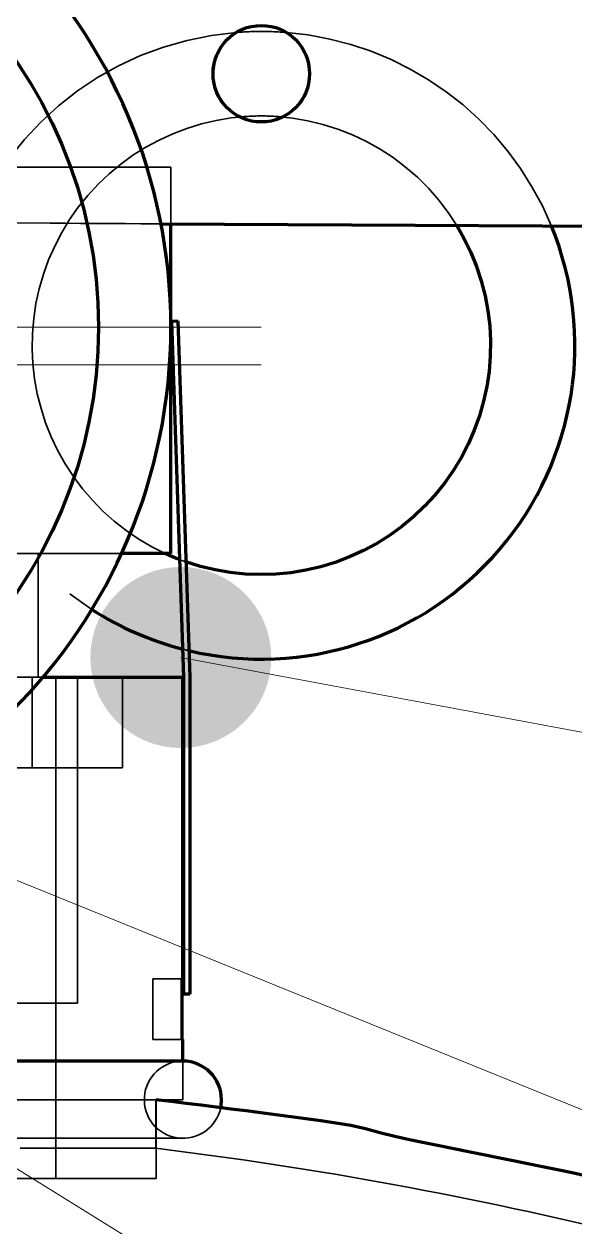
# Model space of a CAD drawing. Header units: millimetres. Extents: x 0 to 2208, y 0 to 420.
# Drawn here: x 107.46 to 111.11, y 229.84 to 237.81 of the extents above; entities that cross this region are included whole.
import ezdxf

# ---------------------------------------------------------------- set-up
doc = ezdxf.new("R2010")
doc.units = ezdxf.units.MM
doc.linetypes.add('IRAM-E-TRAZOS', pattern=[5, 4, -1])
doc.linetypes.add('IRAM-F-TRAZO-PUNTO', pattern=[20, 15, -2, 1, -2])
for name, color, linetype, lineweight in [('01-VISIBLE', 7, 'CONTINUOUS', 70), ('02-OCULTA', 4, 'IRAM-E-TRAZOS', 35), ('03-EJE', 1, 'IRAM-F-TRAZO-PUNTO', 18), ('08-FINA', 5, 'CONTINUOUS', 18)]:
    doc.layers.add(name, color=color, linetype=linetype, lineweight=lineweight)

msp = doc.modelspace()

# ---------------------------------------------------------------- hatches: boundary and pattern name
at = {"layer": '08-FINA'}
h = msp.add_hatch(color=7, dxfattribs=at)
h.dxf.hatch_style = 1
edge = h.paths.add_edge_path()
edge.add_arc((108.499, 233.6092), 0.6, 0, 360)

# ---------------------------------------------------------------- linework, layer by layer
at = {"layer": '01-VISIBLE'}
for p, q in [((108.3672, 236.4837), (112.825, 236.4585)), ((108.433, 234.2985), (108.433, 236.4833)), ((108.439, 235.8385), (108.479, 235.8399)), ((108.519, 233.4785), (108.439, 235.8385)), ((108.479, 235.8399), (108.559, 233.4792)), ((108.513, 231.4785), (108.513, 233.4785)), ((108.519, 231.3785), (108.519, 233.4785)), ((108.559, 233.4792), (108.559, 231.3785)), ((108.5076, 231.0785), (108.5076, 231.4785)), ((108.559, 231.3785), (108.519, 231.3785)), ((108.513, 230.9345), (108.513, 231.0785))]:
    msp.add_line(p, q, dxfattribs=at)
for points in [[(108.8655, 237.7512), (108.8657, 237.7513), (108.8659, 237.7514), (108.8661, 237.7515), (108.8662, 237.7516), (108.8664, 237.7518), (108.8666, 237.7519)], [(110.3291, 236.4726), (110.3789, 236.3849), (110.4228, 236.2941), (110.4605, 236.2006), (110.492, 236.1047), (110.5171, 236.007), (110.5356, 235.9079), (110.5475, 235.8077), (110.5527, 235.707), (110.5513, 235.6062), (110.5431, 235.5056), (110.5283, 235.4059), (110.507, 235.3073), (110.4791, 235.2104), (110.4449, 235.1155), (110.4044, 235.0231), (110.3579, 234.9336), (110.3056, 234.8474), (110.2477, 234.7648), (110.1844, 234.6862), (110.1161, 234.6121), (110.043, 234.5426), (109.9654, 234.4781), (109.8838, 234.4189), (109.7983, 234.3653), (109.7096, 234.3174), (109.6178, 234.2755), (109.5235, 234.2398), (109.427, 234.2105), (109.3288, 234.1876), (109.2292, 234.1712), (109.1288, 234.1616), (109.028, 234.1585), (108.9272, 234.1622), (108.8269, 234.1726), (108.7275, 234.1895), (108.6294, 234.2131), (108.5331, 234.2431)], [(108.433, 234.2985), (108.3784, 234.2985), (108.3239, 234.2985), (108.2693, 234.2985), (108.2147, 234.2985), (108.1602, 234.2985), (108.1056, 234.2985)], [(108.4926, 234.2578), (108.4763, 234.2642), (108.46, 234.2707), (108.4438, 234.2773), (108.4278, 234.2842), (108.4117, 234.2913), (108.3958, 234.2985)], [(107.5857, 233.4785), (107.6888, 233.4785), (107.7918, 233.4785), (107.8948, 233.4785), (107.9979, 233.4785), (108.1009, 233.4785), (108.2039, 233.4785), (108.3069, 233.4785), (108.41, 233.4785), (108.513, 233.4785)], [(108.5076, 231.4785), (108.5085, 231.4785), (108.5094, 231.4785), (108.5103, 231.4785), (108.5112, 231.4785), (108.5121, 231.4785), (108.513, 231.4785)], [(108.5076, 231.0785), (108.5085, 231.0785), (108.5094, 231.0785), (108.5103, 231.0785), (108.5112, 231.0785), (108.5121, 231.0785), (108.513, 231.0785)], [(108.513, 230.9345), (108.4122, 230.9345), (108.3114, 230.9345), (108.2105, 230.9345), (108.1097, 230.9345), (108.0089, 230.9345), (107.9081, 230.9345), (107.8072, 230.9345), (107.7064, 230.9345), (107.6056, 230.9345), (107.5048, 230.9345), (107.404, 230.9345)], [(111.1928, 230.172), (111.0949, 230.193), (110.9969, 230.2137), (110.8988, 230.2341), (110.8007, 230.2543), (110.7025, 230.2743), (110.6043, 230.2941), (110.5061, 230.3139), (110.4079, 230.3336), (110.3097, 230.3533), (110.2115, 230.3731), (110.1133, 230.3931), (110.0152, 230.4134), (109.9173, 230.4346), (109.8199, 230.4581), (109.7237, 230.486), (109.6259, 230.5075), (109.5271, 230.524), (109.428, 230.5386), (109.3288, 230.5525), (109.2295, 230.5658), (109.1302, 230.5788), (109.0308, 230.5916), (108.9315, 230.6043), (108.8321, 230.6168), (108.7327, 230.6292), (108.6333, 230.6416), (108.5339, 230.6539), (108.4344, 230.6661), (108.335, 230.6783)]]:
    msp.add_lwpolyline(points, dxfattribs=at)
for centre, radius in [((104.833, 235.7985), 3.12), ((109.033, 237.4785), 0.32)]:
    msp.add_circle(centre, radius, dxfattribs=at)
for centre, radius, start, end in [((104.833, 235.7985), 3.6, -90, 90), ((109.033, 235.6785), 2.08, -103.34088, 22.33775), ((109.033, 235.6785), 2.08, -122.7069, -104.48632), ((108.513, 230.6785), 0.256, 0, 90), ((108.513, 230.6785), 0.256, -11.97915, 0)]:
    msp.add_arc(centre, radius, start, end, dxfattribs=at)
at = {"layer": '02-OCULTA'}
for p, q in [((102.033, 236.8585), (107.633, 236.8585)), ((105.8943, 236.8585), (107.633, 236.8585)), ((106.5955, 236.8585), (107.633, 236.8585)), ((106.5955, 236.8585), (107.633, 236.8585)), ((108.433, 234.2985), (108.433, 236.8585)), ((108.433, 236.4833), (108.433, 236.8585)), ((108.433, 236.4833), (108.433, 236.8585)), ((108.433, 236.4833), (108.433, 236.8585)), ((106.797, 236.4925), (108.3672, 236.4837)), ((107.633, 236.4878), (106.797, 236.4925)), ((107.633, 236.4878), (106.797, 236.4925)), ((106.797, 236.4925), (112.825, 236.4585)), ((108.439, 235.8385), (108.479, 235.8399)), ((108.519, 233.4785), (108.439, 235.8385)), ((108.479, 235.8399), (108.559, 233.4792)), ((102.033, 234.2985), (107.633, 234.2985)), ((104.833, 234.2985), (107.633, 234.2985)), ((107.553, 233.4785), (107.553, 234.2985)), ((107.513, 232.8785), (107.513, 233.4785)), ((107.6706, 233.4785), (107.6706, 230.157)), ((107.813, 231.3185), (107.813, 233.4785)), ((108.113, 232.8785), (108.113, 233.4785)), ((108.519, 231.3785), (108.519, 233.4785)), ((108.559, 233.4792), (108.559, 231.3785)), ((108.313, 231.4785), (108.5076, 231.4785)), ((108.313, 231.0785), (108.313, 231.4785)), ((108.313, 231.0785), (108.313, 231.4785)), ((108.313, 231.4785), (108.5076, 231.4785)), ((108.5076, 231.0785), (108.5076, 231.4785)), ((108.559, 231.3785), (108.519, 231.3785)), ((108.313, 231.0785), (108.5076, 231.0785)), ((108.313, 231.0785), (108.5076, 231.0785)), ((108.513, 230.6785), (108.513, 230.9345)), ((108.333, 230.6785), (108.333, 230.357)), ((108.335, 230.157), (108.335, 230.6785))]:
    msp.add_line(p, q, dxfattribs=at)
for points in [[(108.8908, 237.1919), (108.8, 237.2592), (108.7383, 237.3539), (108.7133, 237.4641), (108.7282, 237.5761), (108.7812, 237.676), (108.8655, 237.7512)], [(109.1752, 237.1919), (109.2661, 237.2593), (109.3279, 237.3542), (109.3527, 237.4647), (109.3375, 237.5769), (109.2842, 237.6768), (109.1994, 237.7519)], [(108.3958, 234.2985), (108.3061, 234.3436), (108.2195, 234.3945), (108.1365, 234.451), (108.0574, 234.5129), (107.9826, 234.5799), (107.9124, 234.6516), (107.847, 234.7278), (107.7868, 234.8082), (107.7321, 234.8924), (107.683, 234.98), (107.6398, 235.0707), (107.6027, 235.164), (107.5719, 235.2595), (107.5474, 235.3569), (107.5294, 235.4557), (107.518, 235.5555), (107.5132, 235.6558), (107.515, 235.7562), (107.5234, 235.8562), (107.5384, 235.9555), (107.56, 236.0536), (107.588, 236.15), (107.6223, 236.2444), (107.6627, 236.3363), (107.7091, 236.4253), (107.7613, 236.5111), (107.8191, 236.5933), (107.8821, 236.6714), (107.9502, 236.7453), (108.023, 236.8144), (108.1002, 236.8786), (108.1814, 236.9376), (108.2664, 236.9911), (108.3548, 237.0388), (108.4461, 237.0806), (108.5399, 237.1163), (108.6359, 237.1457), (108.7337, 237.1688), (108.8327, 237.1853), (108.9326, 237.1952), (109.033, 237.1985)], [(109.033, 237.1985), (109.1364, 237.195), (109.2393, 237.1845), (109.3413, 237.1669), (109.4418, 237.1425), (109.5404, 237.1113), (109.6367, 237.0735), (109.7302, 237.0292), (109.8205, 236.9786), (109.9071, 236.9221), (109.9896, 236.8597), (110.0678, 236.7919), (110.1411, 236.719), (110.2093, 236.6412), (110.2721, 236.5589), (110.3291, 236.4726)], [(108.433, 236.8585), (108.333, 236.8585), (108.233, 236.8585), (108.133, 236.8585), (108.033, 236.8585), (107.933, 236.8585), (107.833, 236.8585), (107.733, 236.8585), (107.633, 236.8585)], [(108.433, 236.8585), (108.3187, 236.8585), (108.2044, 236.8585), (108.0901, 236.8585), (107.9759, 236.8585), (107.8616, 236.8585), (107.7473, 236.8585), (107.633, 236.8585)], [(107.633, 236.4878), (107.733, 236.4872), (107.833, 236.4867), (107.933, 236.4861), (108.033, 236.4856), (108.133, 236.485), (108.233, 236.4844), (108.333, 236.4839), (108.433, 236.4833)], [(108.433, 236.4833), (108.333, 236.4839), (108.233, 236.4844), (108.133, 236.485), (108.033, 236.4856), (107.933, 236.4861), (107.833, 236.4867), (107.733, 236.4872), (107.633, 236.4878)], [(107.553, 234.2985), (107.4523, 234.2985)], [(107.4523, 234.2985), (107.553, 234.2985)], [(108.1056, 234.2985), (108.0268, 234.2985), (107.9481, 234.2985), (107.8693, 234.2985), (107.7905, 234.2985), (107.7118, 234.2985), (107.633, 234.2985)], [(108.433, 234.2985), (108.333, 234.2985), (108.233, 234.2985), (108.133, 234.2985), (108.033, 234.2985), (107.933, 234.2985), (107.833, 234.2985), (107.733, 234.2985), (107.633, 234.2985)], [(108.5331, 234.2431), (108.5263, 234.2455), (108.5196, 234.2479), (108.5128, 234.2503), (108.506, 234.2528), (108.4993, 234.2553), (108.4926, 234.2578)], [(107.6706, 233.4785), (107.5693, 233.4785), (107.4679, 233.4785), (107.3666, 233.4785)], [(107.3666, 233.4785), (107.4679, 233.4785), (107.5693, 233.4785), (107.6706, 233.4785)], [(107.3855, 233.4785), (107.4856, 233.4785), (107.5857, 233.4785)], [(108.513, 233.4785), (108.4122, 233.4785), (108.3114, 233.4785), (108.2105, 233.4785), (108.1097, 233.4785), (108.0089, 233.4785), (107.9081, 233.4785), (107.8072, 233.4785), (107.7064, 233.4785), (107.6056, 233.4785), (107.5048, 233.4785), (107.404, 233.4785)], [(108.113, 233.4785), (108.0121, 233.4785), (107.9112, 233.4785), (107.8102, 233.4785), (107.7093, 233.4785), (107.6084, 233.4785), (107.5075, 233.4785), (107.4065, 233.4785)], [(107.4065, 233.4785), (107.5075, 233.4785), (107.6084, 233.4785), (107.7093, 233.4785), (107.8102, 233.4785), (107.9112, 233.4785), (108.0121, 233.4785), (108.113, 233.4785)], [(107.813, 233.4785), (107.712, 233.4785), (107.611, 233.4785), (107.5099, 233.4785), (107.4089, 233.4785)], [(107.4089, 233.4785), (107.5099, 233.4785), (107.611, 233.4785), (107.712, 233.4785), (107.813, 233.4785)], [(107.513, 233.4785), (107.4119, 233.4785)], [(107.4119, 233.4785), (107.513, 233.4785)], [(107.553, 233.4785), (107.4523, 233.4785)], [(107.4523, 233.4785), (107.553, 233.4785)], [(108.113, 232.8785), (108.0121, 232.8785), (107.9112, 232.8785), (107.8102, 232.8785), (107.7093, 232.8785), (107.6084, 232.8785), (107.5075, 232.8785), (107.4065, 232.8785)], [(107.4065, 232.8785), (107.5075, 232.8785), (107.6084, 232.8785), (107.7093, 232.8785), (107.8102, 232.8785), (107.9112, 232.8785), (108.0121, 232.8785), (108.113, 232.8785)], [(107.513, 232.8785), (107.4119, 232.8785)], [(107.4119, 232.8785), (107.513, 232.8785)], [(108.513, 231.4785), (108.5121, 231.4785), (108.5112, 231.4785), (108.5103, 231.4785), (108.5094, 231.4785), (108.5085, 231.4785), (108.5076, 231.4785)], [(107.813, 231.3185), (107.712, 231.3185), (107.611, 231.3185), (107.5099, 231.3185), (107.4089, 231.3185)], [(107.4089, 231.3185), (107.5099, 231.3185), (107.611, 231.3185), (107.712, 231.3185), (107.813, 231.3185)], [(108.513, 231.0785), (108.5121, 231.0785), (108.5112, 231.0785), (108.5103, 231.0785), (108.5094, 231.0785), (108.5085, 231.0785), (108.5076, 231.0785)], [(108.513, 230.9345), (108.4122, 230.9345), (108.3114, 230.9345), (108.2105, 230.9345), (108.1097, 230.9345), (108.0089, 230.9345), (107.9081, 230.9345), (107.8072, 230.9345), (107.7064, 230.9345), (107.6056, 230.9345), (107.5048, 230.9345), (107.404, 230.9345)], [(108.513, 230.6785), (108.4122, 230.6785), (108.3114, 230.6785), (108.2105, 230.6785), (108.1097, 230.6785), (108.0089, 230.6785), (107.9081, 230.6785), (107.8072, 230.6785), (107.7064, 230.6785), (107.6056, 230.6785), (107.5048, 230.6785), (107.404, 230.6785)], [(107.404, 230.6785), (107.5048, 230.6785), (107.6056, 230.6785), (107.7064, 230.6785), (107.8072, 230.6785), (107.9081, 230.6785), (108.0089, 230.6785), (108.1097, 230.6785), (108.2105, 230.6785), (108.3114, 230.6785), (108.4122, 230.6785), (108.513, 230.6785)], [(108.333, 230.6785), (108.233, 230.6785), (108.133, 230.6785), (108.033, 230.6785), (107.933, 230.6785), (107.833, 230.6785), (107.733, 230.6785), (107.633, 230.6785), (107.533, 230.6785), (107.433, 230.6785)], [(107.433, 230.6785), (107.533, 230.6785), (107.633, 230.6785), (107.733, 230.6785), (107.833, 230.6785), (107.933, 230.6785), (108.033, 230.6785), (108.133, 230.6785), (108.233, 230.6785), (108.333, 230.6785)], [(108.335, 230.6785), (108.2349, 230.6785), (108.1349, 230.6785), (108.0348, 230.6785), (107.9348, 230.6785), (107.8347, 230.6785), (107.7347, 230.6785), (107.6346, 230.6785), (107.5345, 230.6785), (107.4345, 230.6785)], [(107.4345, 230.6785), (107.5345, 230.6785), (107.6346, 230.6785), (107.7347, 230.6785), (107.8347, 230.6785), (107.9348, 230.6785), (108.0348, 230.6785), (108.1349, 230.6785), (108.2349, 230.6785), (108.335, 230.6785)], [(108.335, 230.6783), (108.3347, 230.6783), (108.3343, 230.6784), (108.334, 230.6784), (108.3337, 230.6784), (108.3333, 230.6785), (108.333, 230.6785)], [(107.404, 230.4225), (107.5048, 230.4225), (107.6056, 230.4225), (107.7064, 230.4225), (107.8072, 230.4225), (107.9081, 230.4225), (108.0089, 230.4225), (108.1097, 230.4225), (108.2105, 230.4225), (108.3114, 230.4225), (108.4122, 230.4225), (108.513, 230.4225)], [(107.404, 230.4225), (107.5048, 230.4225), (107.6056, 230.4225), (107.7064, 230.4225), (107.8072, 230.4225), (107.9081, 230.4225), (108.0089, 230.4225), (108.1097, 230.4225), (108.2105, 230.4225), (108.3114, 230.4225), (108.4122, 230.4225), (108.513, 230.4225)], [(108.333, 230.357), (108.233, 230.357), (108.133, 230.357), (108.033, 230.357), (107.933, 230.357), (107.833, 230.357), (107.733, 230.357), (107.633, 230.357), (107.533, 230.357), (107.433, 230.357)], [(107.433, 230.357), (107.533, 230.357), (107.633, 230.357), (107.733, 230.357), (107.833, 230.357), (107.933, 230.357), (108.033, 230.357), (108.133, 230.357), (108.233, 230.357), (108.333, 230.357)], [(108.333, 230.357), (108.4324, 230.3446), (108.5318, 230.3318), (108.6312, 230.3186), (108.7304, 230.3051), (108.8297, 230.2912), (108.9289, 230.277), (109.028, 230.2624), (109.1271, 230.2474), (109.2261, 230.2321), (109.3251, 230.2164), (109.424, 230.2004), (109.5229, 230.184), (109.6217, 230.1672), (109.7204, 230.1501), (109.8191, 230.1326), (109.9177, 230.1147), (110.0162, 230.0964), (110.1147, 230.0778), (110.213, 230.0588), (110.3114, 230.0395), (110.4096, 230.0198), (110.5078, 229.9997), (110.6059, 229.9792), (110.7039, 229.9583), (110.8018, 229.9371), (110.8997, 229.9155), (110.9974, 229.8935), (111.0951, 229.8711), (111.1927, 229.8484)], [(107.6706, 230.157), (107.5693, 230.157), (107.4679, 230.157), (107.3666, 230.157)], [(107.3666, 230.157), (107.4679, 230.157), (107.5693, 230.157), (107.6706, 230.157)], [(108.335, 230.157), (108.2349, 230.157), (108.1349, 230.157), (108.0348, 230.157), (107.9348, 230.157), (107.8347, 230.157), (107.7347, 230.157), (107.6346, 230.157), (107.5345, 230.157), (107.4345, 230.157)], [(107.4345, 230.157), (107.5345, 230.157), (107.6346, 230.157), (107.7347, 230.157), (107.8347, 230.157), (107.9348, 230.157), (108.0348, 230.157), (108.1349, 230.157), (108.2349, 230.157), (108.335, 230.157)]]:
    msp.add_lwpolyline(points, dxfattribs=at)
for centre, radius in [((104.833, 235.7985), 3.6), ((109.033, 237.4785), 0.32), ((109.033, 237.4785), 0.32)]:
    msp.add_circle(centre, radius, dxfattribs=at)
for centre, radius, start, end in [((109.033, 235.6785), 2.08, 94.58856, -122.7069), ((109.033, 237.4785), 0.32, 90, 121.33221), ((109.033, 235.6785), 2.08, 90, 94.58856), ((109.033, 237.4785), 0.32, 58.66779, 90), ((109.033, 235.6785), 2.08, 85.41144, 90), ((109.033, 235.6785), 2.08, 22.33775, 85.41144), ((109.033, 235.6785), 1.52, 90, 95.3682), ((109.033, 237.4785), 0.32, -116.38433, -63.61567), ((109.033, 235.6785), 1.52, 84.6318, 90), ((109.033, 235.6785), 2.08, -104.48632, -103.34088), ((108.513, 230.6785), 0.256, 90, -11.97915)]:
    msp.add_arc(centre, radius, start, end, dxfattribs=at)
at = {"layer": '03-EJE'}
for p, q in [((100.633, 235.7985), (109.033, 235.7985)), ((96.853, 235.5485), (109.033, 235.5485))]:
    msp.add_line(p, q, dxfattribs=at)
at = {"layer": '08-FINA'}
for p, q in [((141.3545, 227.4975), (108.499, 233.6092)), ((141.5804, 218.2698), (104.833, 233.1785)), ((141.8863, 208.872), (104.833, 231.8178))]:
    msp.add_line(p, q, dxfattribs=at)
msp.add_circle((108.833, 237.7995), 13.05, dxfattribs=at)

doc.saveas('drawing.dxf')
